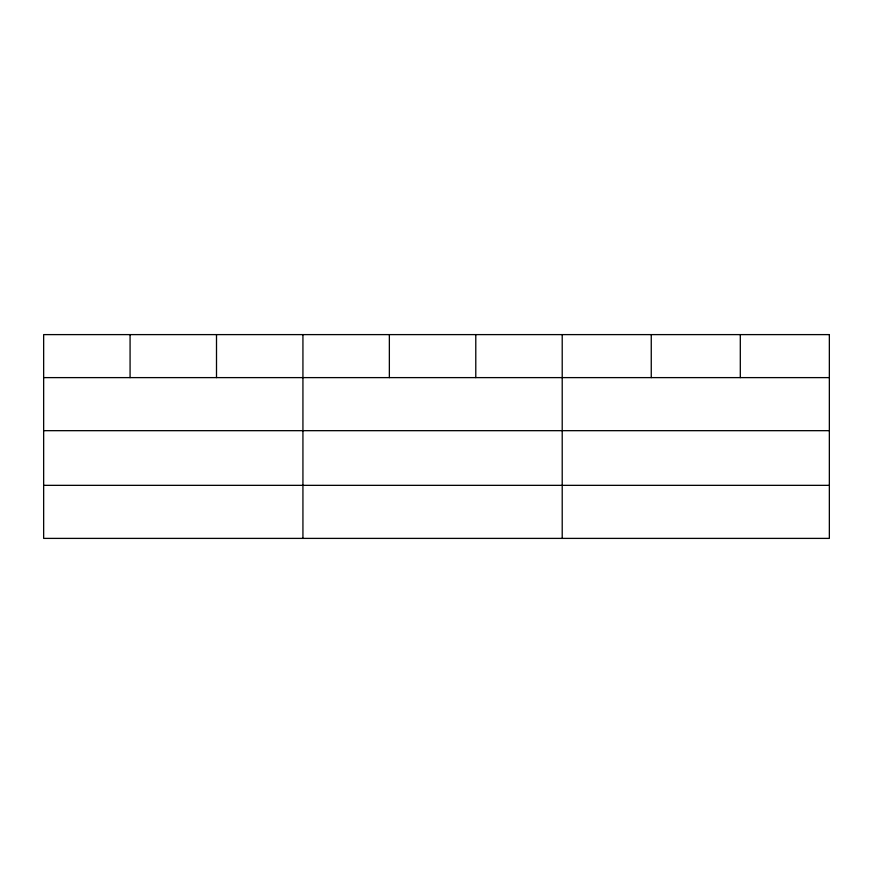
<?xml version="1.0" encoding="UTF-8"?>
<svg xmlns="http://www.w3.org/2000/svg" width="873" height="873" viewBox="0 0 873 873"><rect width="100%" height="100%" fill="white"/><g stroke="black" fill="none" stroke-linecap="round" stroke-linejoin="round"><path stroke-width="1.31" d="M43.65 377.616L829.35 377.616M43.65 430.673L829.35 430.673M43.65 485.344L829.35 485.344M740.304 334.61L740.304 377.616M651.258 334.61L651.258 377.616M562.212 334.61L562.212 538.39M475.785 334.61L475.785 377.616M389.358 334.61L389.358 377.616M302.931 334.61L302.931 538.39M216.504 334.61L216.504 377.616M130.077 334.61L130.077 377.616M829.35 334.61L43.65 334.61L43.65 538.39L829.35 538.39L829.35 334.61"/></g></svg>
